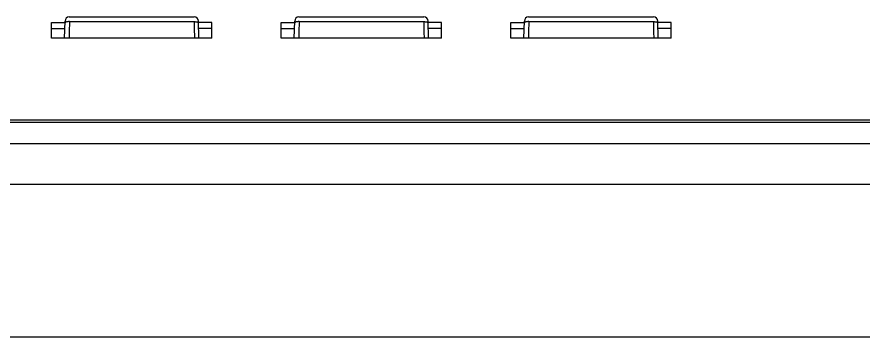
# Model space of a CAD drawing. Header units: inches. Extents: x 1.2 to 43.4, y 1.7 to 28.6.
# Drawn here: x 31.801 to 34.564, y 1.737 to 2.783 of the extents above; entities that cross this region are included whole.
import ezdxf

# ---------------------------------------------------------------- set-up
doc = ezdxf.new("R2010")
doc.units = ezdxf.units.IN
doc.header["$MEASUREMENT"] = 0

msp = doc.modelspace()

# ---------------------------------------------------------------- linework, layer by layer
for p, q in [((31.9137, 2.7131), (31.9137, 2.7648)), ((31.9137, 2.7648), (31.9577, 2.7648)), ((31.9563, 2.7131), (31.9578, 2.7693)), ((31.9716, 2.7827), (32.3798, 2.7827)), ((31.9716, 2.7827), (31.9716, 2.7826)), ((31.9716, 2.7826), (32.3798, 2.7826)), ((31.9723, 2.7673), (32.3791, 2.7673)), ((32.3798, 2.7827), (32.3798, 2.7826)), ((32.395, 2.7131), (32.3936, 2.7693)), ((32.4377, 2.7648), (32.3937, 2.7648)), ((32.4377, 2.7131), (32.4377, 2.7648)), ((32.6637, 2.7131), (32.6637, 2.7648)), ((32.6637, 2.7648), (32.7077, 2.7648)), ((32.7063, 2.7131), (32.7078, 2.7693)), ((32.7216, 2.7827), (33.1298, 2.7827)), ((32.7216, 2.7827), (32.7216, 2.7826)), ((32.7216, 2.7826), (33.1298, 2.7826)), ((32.7223, 2.7673), (33.1291, 2.7673)), ((33.1298, 2.7827), (33.1298, 2.7826)), ((33.145, 2.7131), (33.1435, 2.7693)), ((33.1877, 2.7648), (33.1437, 2.7648)), ((33.1877, 2.7131), (33.1877, 2.7648)), ((33.4137, 2.7131), (33.4137, 2.7648)), ((33.4137, 2.7648), (33.4577, 2.7648)), ((33.4563, 2.7131), (33.4578, 2.7693)), ((33.4716, 2.7827), (33.8798, 2.7827)), ((33.4716, 2.7827), (33.4716, 2.7826)), ((33.4716, 2.7826), (33.8798, 2.7826)), ((33.4723, 2.7673), (33.8791, 2.7673)), ((33.8798, 2.7827), (33.8798, 2.7826)), ((33.895, 2.7131), (33.8935, 2.7693)), ((33.9377, 2.7648), (33.8937, 2.7648)), ((33.9377, 2.7131), (33.9377, 2.7648)), ((31.9137, 2.7449), (31.9571, 2.7449)), ((32.4377, 2.7449), (32.3942, 2.7449)), ((32.6637, 2.7449), (32.7071, 2.7449)), ((33.1877, 2.7449), (33.1442, 2.7449)), ((33.4137, 2.7449), (33.4571, 2.7449)), ((33.9377, 2.7449), (33.8942, 2.7449)), ((32.4377, 2.7131), (31.9137, 2.7131)), ((33.1877, 2.7131), (32.6637, 2.7131)), ((33.9377, 2.7131), (33.4137, 2.7131)), ((42.1835, 2.4456), (26.2938, 2.4456)), ((26.2938, 2.4388), (42.1835, 2.4388)), ((42.1835, 2.3686), (26.2938, 2.3686)), ((42.1835, 2.2358), (26.2938, 2.2358)), ((42.1835, 1.737), (26.2938, 1.737))]:
    msp.add_line(p, q)
at = {"flags": 128}
for points in [[(31.9723, 2.7673), (31.9696, 2.7673), (31.967, 2.7672), (31.9647, 2.7668), (31.9626, 2.7664), (31.9609, 2.7658), (31.9596, 2.7652), (31.9588, 2.7644), (31.9585, 2.7636)], [(32.3791, 2.7673), (32.3817, 2.7673), (32.3843, 2.7672), (32.3867, 2.7668), (32.3888, 2.7664), (32.3905, 2.7658), (32.3917, 2.7652), (32.3925, 2.7644), (32.3928, 2.7636)], [(32.7223, 2.7673), (32.7196, 2.7673), (32.717, 2.7672), (32.7147, 2.7668), (32.7126, 2.7664), (32.7109, 2.7658), (32.7096, 2.7652), (32.7088, 2.7644), (32.7085, 2.7636)], [(33.1291, 2.7673), (33.1317, 2.7673), (33.1343, 2.7672), (33.1367, 2.7668), (33.1388, 2.7664), (33.1405, 2.7658), (33.1417, 2.7652), (33.1425, 2.7644), (33.1428, 2.7636)], [(33.4723, 2.7673), (33.4696, 2.7673), (33.467, 2.7672), (33.4647, 2.7668), (33.4626, 2.7664), (33.4609, 2.7658), (33.4596, 2.7652), (33.4588, 2.7644), (33.4585, 2.7636)], [(33.8791, 2.7673), (33.8817, 2.7673), (33.8843, 2.7672), (33.8867, 2.7668), (33.8888, 2.7664), (33.8905, 2.7658), (33.8917, 2.7652), (33.8925, 2.7644), (33.8928, 2.7636)]]:
    msp.add_lwpolyline(points, dxfattribs=at)
for centre, radius, start, end in [((31.9716, 2.7689), 0.0138, 90, 178.4839), ((31.9715, 2.7689), 0.0137, 89.7852, 178.2556), ((32.3798, 2.7689), 0.0138, 1.5161, 90), ((32.3798, 2.7689), 0.0137, 1.7444, 90.2148), ((32.7216, 2.7689), 0.0138, 90, 178.4839), ((32.7215, 2.7689), 0.0137, 89.7852, 178.2556), ((33.1298, 2.7689), 0.0138, 1.5161, 90), ((33.1298, 2.7689), 0.0137, 1.7444, 90.2148), ((33.4716, 2.7689), 0.0138, 90, 178.4839), ((33.4715, 2.7689), 0.0137, 89.7852, 178.2556), ((33.8798, 2.7689), 0.0138, 1.5161, 90), ((33.8798, 2.7689), 0.0137, 1.7444, 90.2148)]:
    msp.add_arc(centre, radius, start, end)
at = {"extrusion": (0, 0, -1)}
for centre, major_axis, ratio, start_param, end_param in [((31.9914, 4.0437), (0.0334, 1.2846), 0.003189, 3.134776, 3.267468), ((31.9665, 2.6053), (0.0139, 0.55), 0.003109, 1.271733, 1.373475), ((32.7414, 4.0437), (0.0334, 1.2846), 0.003189, 3.134776, 3.267468), ((32.7165, 2.6053), (0.0139, 0.55), 0.003109, 1.271733, 1.373475), ((33.4914, 4.0437), (0.0334, 1.2846), 0.003189, 3.134776, 3.267468), ((33.4665, 2.6053), (0.0139, 0.55), 0.003109, 1.271733, 1.373475)]:
    msp.add_ellipse(centre, major_axis=major_axis, ratio=ratio, start_param=start_param, end_param=end_param, dxfattribs=at)
for centre, major_axis, ratio, start_param, end_param in [((32.3848, 2.6053), (-0.0139, 0.55), 0.003109, 1.271733, 1.373475), ((32.3599, 4.0437), (-0.0334, 1.2846), 0.003189, 3.134776, 3.267468), ((33.1348, 2.6053), (-0.0139, 0.55), 0.003109, 1.271733, 1.373475), ((33.1099, 4.0437), (-0.0334, 1.2846), 0.003189, 3.134776, 3.267468), ((33.8848, 2.6053), (-0.0139, 0.55), 0.003109, 1.271733, 1.373475), ((33.8599, 4.0437), (-0.0334, 1.2846), 0.003189, 3.134776, 3.267468)]:
    msp.add_ellipse(centre, major_axis=major_axis, ratio=ratio, start_param=start_param, end_param=end_param)

doc.saveas('drawing.dxf')
